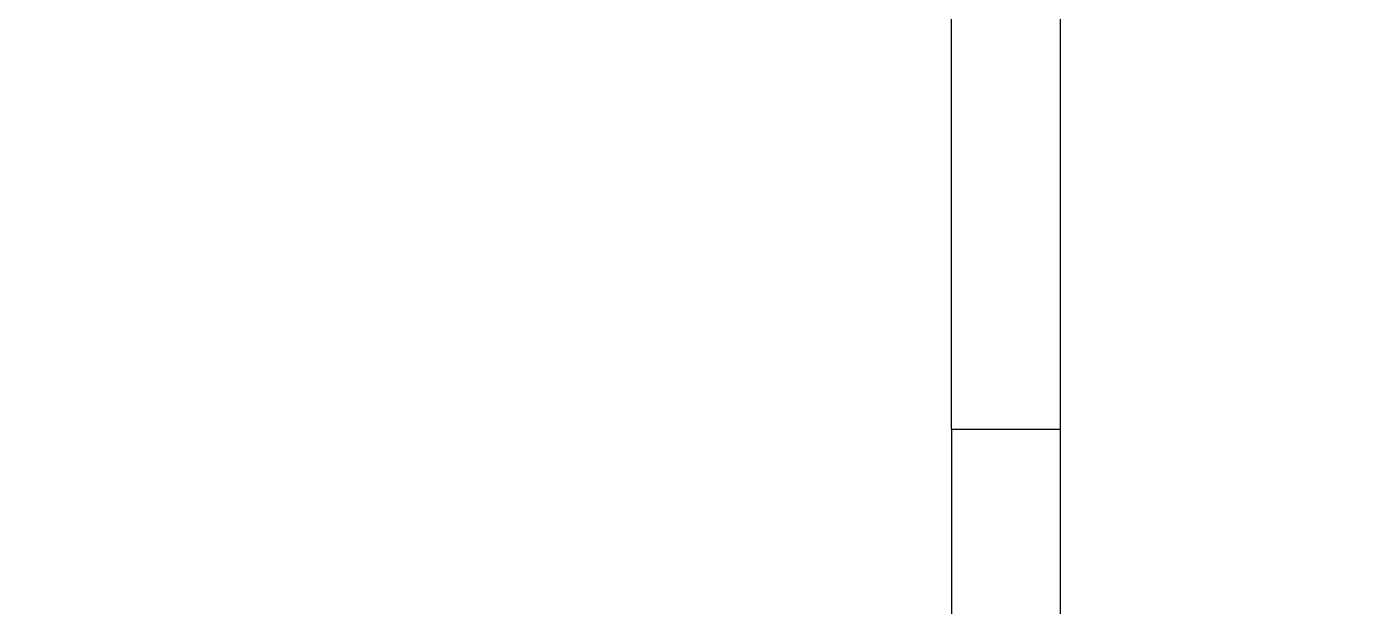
# Model space of a CAD drawing. Header units: millimetres. Extents: x 106699 to 122058, y 158555 to 162844.
# Drawn here: x 108836.9 to 108962.6, y 159749.8 to 159804.5 of the extents above; entities that cross this region are included whole.
import ezdxf

# ---------------------------------------------------------------- set-up
doc = ezdxf.new("R2010")
doc.units = ezdxf.units.MM
doc.layers.add('S2000-002 Çizgi', color=7, linetype='Continuous')

msp = doc.modelspace()

# ---------------------------------------------------------------- wipeouts: each hides what was drawn before it
msp.add_wipeout([(108897.97, 159663.32), (108897.97, 159667.17), (108924.26, 159670.72), (108924.29, 159860.4), (108922.02, 159860.4), (108916.75, 159864.39), (108764.4, 159864.39), (108764.4, 159877.25), (108924.26, 159937.45), (108934.54, 159937.45), (109094.4, 159877.25), (109094.4, 159864.39), (108939.58, 159864.39), (108937.28, 159860.41), (108934.53, 159860.41), (108934.54, 159670.72), (108960.83, 159667.17), (108960.83, 159663.32)]).dxf.layer = 'S2000-002 Çizgi'

# ---------------------------------------------------------------- next in the draw order: wipeouts: each hides what was drawn before it
msp.add_wipeout([(108924.26, 159670.72), (108924.29, 159860.4), (108922.02, 159860.4), (108916.75, 159864.39), (108764.4, 159864.39), (108764.4, 159877.25), (108924.26, 159937.45), (108934.54, 159937.45), (109094.4, 159877.25), (109094.4, 159864.39), (108939.58, 159864.39), (108937.28, 159860.41), (108934.53, 159860.41), (108934.54, 159670.72), (108960.83, 159667.17), (108960.83, 159663.32), (108897.97, 159663.32), (108897.68, 159667.15)]).dxf.layer = 'S2000-002 Çizgi'

# ---------------------------------------------------------------- next in the draw order: linework, layer by layer
for p, q in [((108924.26, 159766.52), (108924.26, 159854.83)), ((108934.54, 159854.83), (108934.54, 159766.52)), ((108924.26, 159766.52), (108934.54, 159766.52)), ((108924.26, 159766.52), (108924.26, 159741.11)), ((108934.54, 159766.52), (108934.54, 159741.11))]:
    msp.add_line(p, q)

doc.saveas('drawing.dxf')
